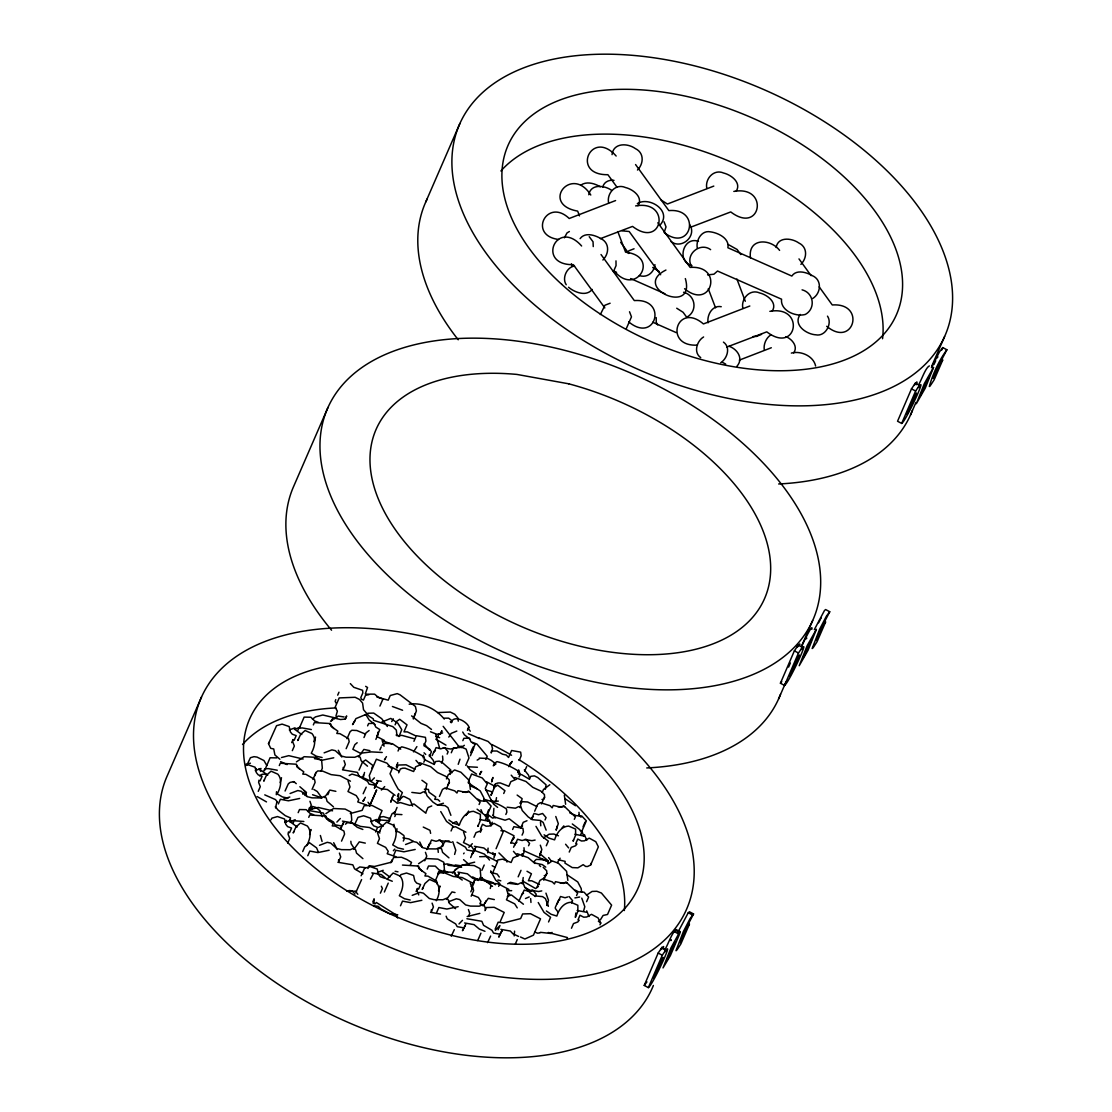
<?xml version="1.0" encoding="UTF-8"?>
<svg xmlns="http://www.w3.org/2000/svg" width="1112" height="1112" viewBox="0 0 1112 1112"><rect width="100%" height="100%" fill="white"/><g stroke="black" fill="none" stroke-linecap="round" stroke-linejoin="round"><path stroke-width="1.5" d="M575.835 912.994L575.349 917.386L577.851 911.381L577.851 905.279L570.956 902.277C563.575 902.541 558.822 909.63 556.848 916.052L551.079 914.272L546.367 910.978M492.894 853.947L492.922 852.557M373.91 903.667L374.146 898.802L372.798 901.901M393.328 795.136L390.743 802.169L392.661 796.678M486.472 815.819L486.542 814.582M488.571 809.925L486.653 815.402M490.823 886.111L490.267 888.488M676.026 930.105C672.385 931.786 668.576 943.059 665.754 948.119M929.354 365.917C925.698 367.599 921.904 378.872 919.068 383.932M276.304 794.719L276.513 791.716M398.152 800.153L398.652 793.537L397.443 796.331M493.38 814.943L493.895 808.327M423.199 757.856L423.491 755.131M518.428 772.645L518.72 769.921L517.705 772.256M567.203 939.279L567.412 937.569L548.341 932.495M424.895 792.87L426.869 783.849L421.907 780.276M520.124 807.659L522.098 798.638L517.136 795.066M522.376 883.859L523.21 877.535M396.72 765.014L396.442 767.127L397.735 762.679M281.517 777.719L280.127 782.723M314.557 739.383L314.182 742.065L315.558 737.061M396.637 831.401L396.998 828.732M320.381 835.487L322.077 841.478M396.998 735.866L396.317 730.097L392.814 726.636L373.493 720.27L373.243 718.755L369.198 716.309L363.513 709.706L362.582 703.076L359.523 699.462L355.117 697.28L339.202 697.919L335.157 707.246L337.381 711.152L335.921 716.142M450.138 774.438L450.833 770.032L442.507 762.735L439.226 761.108L435.543 761.539L434.528 763.861L433.207 760.26L429.093 755.104M545.366 789.228L546.075 784.822L537.735 777.524L534.455 775.884L530.771 776.329L529.757 778.65L528.45 775.05L524.322 769.893M547.855 863.954L548.244 861.619L544.699 859.757L536.304 859.381L534.205 861.355L534.636 862.981L542.322 864.622L545.742 867.138M388.241 883.109L384.363 892.005M474.282 882.33L471.697 888.266M480.94 933.163L477.715 940.571M517.261 939.571L515.329 944.018M363.11 777.26L363.527 774.8M364.541 772.465L362.901 778.497M393.565 826.716L393.982 824.256M495.882 801.363L496.508 797.665M593.252 246.586L593.043 241.777L589.207 236.689M522.584 883.192L523.001 880.718M285.951 822.213L286.257 820.364L285.242 822.685M259.013 780.165L258.623 782.403L260.291 786.657L258.262 791.327M288.453 831.943L288.064 834.181L289.732 838.448L287.702 843.104M656.205 317.573L656.261 322.341L657.706 324.94M799.639 645.224L799.778 643.917L797.179 647.365L798.194 645.155L802.308 647.337L801.293 649.561C811.26 634.396 788.908 682.976 784.53 685.423L780.429 683.227L794.371 650.84L798.194 645.155M487.695 852.848L488.085 848.108M514.189 935.901L514.578 931.161M397.026 807.437L394.273 814.151M492.255 822.227L490.767 826.021M811.843 629.267C813.372 621.58 802.169 645.016 801.947 645.905M459.993 759.19L458.213 764.319M454.613 854.433L455.781 850.235L452.751 841.659M540.807 851.792L539.64 855.99L541.822 849.471L540.307 845.176M557.293 825.98L556.125 830.177L558.307 823.644L555.778 816.5M546.687 905.418L547.465 902.624M547.312 904.487L548.48 900.289L545.95 893.144M583.633 910.895L584.801 906.711L581.771 898.135M670.87 940.613L671.161 939.64L670.592 940.265M414.025 716.698L413.317 718.964L416.402 710.915L415.415 706.467L400.056 694.833L397.248 693.624L390.242 695.514L388.227 700.171L376.94 697.071M916.288 384.724L916.9 381.93L915.162 383.974M335.755 699.615L335.157 701.436L336.352 703.382M558.293 859.757L565.16 861.369L564.938 863.093L572.221 867.582L577.879 867.833L583.174 864.663L585.677 866.457L587.622 866.484L590.667 864.955L591.25 863.148M600.007 924.837L600.605 923.029L598.061 917.886L591.501 914.328L586.691 917.011L583.689 917.178L580.005 915.245L577.976 919.916M478.341 825.062L477.868 826.411L480.37 820.406L480.37 814.304L473.462 811.301C466.081 811.551 461.327 818.64 459.353 825.076L453.599 823.297L448.887 820.003M573.57 839.852L573.097 841.2L575.599 835.195L575.599 829.093L568.705 826.091C561.324 826.341 556.556 833.43 554.596 839.866L548.828 838.087L544.115 834.792M302.825 794.19L303.242 793.176M315.78 772.618L315.127 775.564M658.179 953.04L644.237 985.427L648.338 987.623C652.702 985.19 675.067 936.596 665.101 951.761L666.102 949.551L662.001 947.354L658.179 953.04L662.279 955.236L648.338 987.623M802.308 647.337L798.472 653.036L784.53 685.423M911.492 388.852L897.551 421.239L901.665 423.436C906.03 420.989 928.395 372.409 918.429 387.574L919.429 385.364L915.329 383.167L911.492 388.852L915.607 391.049L901.665 423.436M788.603 667.089L790.368 662.988M201.508 697.015L167.412 775.425A264.739 153.359 23.5 0 0 349.529 1023.012A264.739 153.359 23.5 0 0 653.397 985.468M327.97 407.465L293.888 485.874A264.739 153.359 23.5 0 0 331.557 630.198M425.799 201.897L459.895 123.488M247.1 764.708L250.422 757.717L253.995 756.674L257.039 757.091L263.947 760.538L266.797 765.529M279.918 759.246L274.9 754.965L273.733 748.96L270.702 748.32L268.492 743.664L276.54 725.691L282.1 724.12L289.162 726.553L290.371 731.891L292.261 734.198L296.181 735.616L294.152 740.272M263.669 771.297L264.684 768.962L268.131 768.573L277.277 770.227M260.097 780.93L262.126 776.273L258.206 774.856L256.33 772.548L255.107 767.211L248.045 764.778L245.849 765.542M264.767 770.199L270.077 757.772L276.805 757.884M279.293 765.556L280.307 763.235L296.445 764.236L297.043 767.03L303.771 771.797L302.77 774.119L305.828 774.299L314.487 779.29L315.127 782.348L312.097 789.339M291.719 742.607L293.068 739.508L292.678 741.732L294.346 745.999L292.317 750.656M297.724 730.64L298.725 728.304L302.172 727.915L311.332 729.555M299.406 727.985L304.132 717.115L310.86 717.226L314.682 720.993L318.268 722.313M275.54 807.896L276.791 802.391M278.347 803.934L280.363 799.278L288.425 800.793L299.712 798.458M313.348 724.899L314.362 722.578L330.5 723.578L331.098 726.372L337.826 731.14L336.811 733.461L339.883 733.642L348.529 738.632L349.182 741.69L346.152 748.682M285.075 791.021L288.272 783.877L290.065 782.417L293.86 781.611L296.265 783.668M337.687 695.167L338.979 692.206M331.584 720.798L332.933 717.699L340.55 719.533L345.304 719.075L346.666 715.947L345.318 719.047M293.109 823.075L294.124 820.753L303.84 821.49M305.105 795.497L306.453 792.397L299.865 786.74M298.169 812.663L299.517 809.55L306.245 809.675L310.081 813.428L313.667 814.748M289.537 832.707L291.566 828.051L287.647 826.647L285.77 824.326L284.561 818.988L277.486 816.569L271.926 818.14L270.967 819.794M312.958 779.429L316.003 772.437L317.81 770.922L322.744 771.158L331.098 774.619L340.063 775.731L350.461 781.194M321.118 771.033L322.327 768.239L321.646 760.386L315.725 757.3L304.132 756.702L296.417 761.887M311.151 809.202L312.375 806.408L315.947 807.395L319.895 810.676L322.48 816.667M308.747 817.348L309.748 815.013L325.885 816.027L326.483 818.807L333.225 823.575L332.21 825.91L335.268 826.077L343.928 831.067L344.567 834.139L341.537 841.131M564.382 237.815L566.995 232.95L569.372 231.518M347.013 738.771L350.058 731.779L351.851 730.264L356.799 730.501L365.153 733.962M309.942 831.832L310.957 829.496L309.581 834.514M302.7 851.57L304.73 846.913L309.47 842.729L316.586 847.886L318.268 851.82M327.818 794.746L328.832 792.425M588.79 194.753C590.639 183.647 604.469 185.273 611.447 190.208M306.648 845.662C309.9 839.866 312.138 831.623 307.371 826.007L300.49 822.949L295.917 827.036L293.193 832.944L293.888 831.693M612.059 154.637C613.393 142.531 627.766 143.045 635.369 148.605C644.251 152.789 643.848 163.617 637.468 170.039M307.788 855.726L309.817 851.055L317.865 852.57L329.152 850.235M367.613 725.858L368.628 723.537L374.021 723.314L375.8 727.067L379.804 729.583L376.704 737.02M602.773 187.177C603.788 181.979 609.126 179.602 614.005 180.352M363.971 737.548L366.001 732.891L369.128 730.514M379.915 706.078L382.959 699.087L377.941 697.015L374.619 694.166L370.254 694.124L365.473 695.431L363.443 700.087L361.414 699.17L360.816 697.558L362.846 692.901L362.609 690.316L353.797 687.313L350.336 683.616M359.023 770.129L362.54 762.067L365.639 759.955L372.965 765.515L371.742 768.309M376.773 736.575L377.788 734.24M375.87 739.397L378.302 733.642L377.858 732.21M342.399 825.326L343.747 822.227L340.314 828.885L341.731 826.883M379.901 749.947L381.263 746.847M350.558 822.824L351.767 820.03L351.086 812.163L345.179 809.091L333.572 808.493L325.858 813.664M363.165 793.732L366.209 787.157M354.436 824.951L357.981 817.362L363.541 815.791L365.667 816.472L370.602 818.223L371.811 823.561L373.688 825.868L377.607 827.286L375.592 831.943M399.027 736.575L401.738 729.667L397.86 723.259L390.757 718.394L381.763 722.091M369.976 805.005L376.648 789.909L369.559 806.214L369.698 804.643L368.016 802.266M398.04 751.017L399.055 748.682L401.724 746.833C409.702 748.64 417.195 752.504 424.061 756.897L424.84 759.899L423.825 762.22M414.373 715.572L415.388 713.251M637.94 205.748C643.542 197.171 632.964 189.304 625.417 187.511C615.589 183.119 606.513 193.488 608.625 202.926M396.873 768.142L398.221 765.042L406.088 764.806L414.984 769.226M613.449 271.592L616.048 265.615L615.978 260.861M377.552 820.976L382.069 810.592L372.033 805.463L364.166 805.7L362.137 810.356L350.308 813.525M398.68 772.812L400.334 769.004L402.697 768.197L405.06 768.17L413.622 771.519L415.638 766.849L421.309 764.389M378.316 821.726L380.346 817.056L383.404 816.597L389.964 818.515L388.463 821.907L391.994 813.859L395.094 811.746M413.928 741.301L416.361 735.699L425.437 737.353L425.924 741.051L423.894 745.707L429.732 749.238L431.442 751.795L429.413 756.452M379.15 822.31L380.165 819.975L389.895 820.712M600.341 314.529L604.97 305.216L610.113 303.228M413.525 751.865L416.903 746.597M361.094 875.783L364.625 868.194L370.199 866.623L377.26 869.056L378.469 874.393L380.346 876.701L384.265 878.105M357.814 894.284L356.021 892.005L361.608 879.592M367.947 868.514L369.156 865.72L374.466 866.484L391.577 862.147L393.606 857.477L401.474 857.255L406.964 859.534L411.51 862.384L410.217 865.344M399.333 799.584L402.363 792.592L398.235 789.214L395.58 784.544L390.034 773.73L392.049 769.073L386.948 763.138L376.384 759.204L369.295 775.523L370.129 779.707M394.788 816.569L395.802 814.248L401.946 814.623M370.435 879.119L373.201 874.004M437.725 736.7L438.934 733.892L442.645 732.947M660.125 224.985C672.468 211.113 649.352 196.004 637.329 203.607M440.547 733.837L441.895 730.737L440.547 733.864L435.793 734.323M432.179 755.562L434.069 751.42L435.445 750.781M433.958 752.115L436.112 747.598L440.686 748.849L444.689 747.639L448.136 751.754L447.135 754.075M664.267 232.13L666.018 226.89L664.059 221.788M451.236 722.772C453.196 714.21 466.818 721.257 468.93 726.984L467.638 729.958M393.829 854.947L395.858 850.291L403.92 851.806L415.193 849.457M390.868 862.717L392.216 859.618M380.401 893.158L382.431 888.502L381.319 886.25M403.308 841.061L404.323 838.726L403.92 835.543L399.222 832.137L395.914 831.137M654.968 264.684C653.995 272.523 647.087 278.264 639.344 275.554M441.533 763.054L442.882 759.955L442.562 756.063M451.277 752.768L453.307 748.098L461.675 747.222L466.123 749.099L468.986 757.967L465.761 765.376M425.965 812.191L427.995 807.534L431.748 805.95M462.842 740.648L463.857 738.326L469.25 738.104L471.029 741.857L475.046 744.373L471.933 751.795M467.415 730.236L468.708 727.262L468.569 728.833L470.251 731.209M446.426 778.9L448.247 774.716L454.599 769.949L460.882 772.228L469.097 780.346L470.39 789.478M439.448 796.442L442.479 789.451L445.217 787.88L454.766 790.882L456.949 793.023L457.963 790.688L466.053 792.439L468.541 791.007L480.106 802.183L479.091 804.504M446.246 789.131L449.29 782.139L449.206 779.804L445.731 776.343L437.53 772.52L430.678 766.682L419.627 762.707M400.487 905.78L402.516 901.123L410.564 902.638L421.851 900.289M426.883 849.554L429.454 843.855L430.83 843.23M470.668 752.588L472.489 748.39M424.742 860.771L426.772 856.115L425.437 852.306M470.418 755.729L473.531 748.432L473.087 747M416.124 891.518L417.473 888.418L417.083 890.642L418.751 894.91M427.189 869.125L428.537 866.026L435.278 866.137L439.101 869.904L442.687 871.224M418.571 889.183L420.586 884.526L416.666 883.109L414.79 880.801L413.581 875.464L406.519 873.031L400.959 874.602L399.986 876.256M468.388 781.416L471.613 773.994L482.191 777.927L487.292 783.863L485.263 788.519L490.809 799.333L493.478 804.004L497.606 807.381M442.52 846.524L443.535 844.189L440.074 840.088L436.071 841.297L431.498 840.033L427.522 848.748L428.454 847.024M451.055 830.984L453.084 826.313L446.551 821.421L440.741 811.565M485.833 759.343L487.181 756.229L476.992 744.123L472.405 742.357M437.767 873.81L438.781 871.488L454.919 872.489L455.517 875.283L462.244 880.051M435.112 881.274L438.142 874.282L439.949 872.767L444.883 873.003L453.251 876.464L462.203 877.577L472.6 883.039M736.158 191.278C741.76 182.702 731.182 174.834 723.62 173.041C713.793 168.649 704.716 179.018 706.829 188.456M443.257 872.878L444.466 870.084L443.785 862.217L437.878 859.145L426.271 858.547L418.557 863.718M436.279 900.734C439.337 895.299 440.755 887.612 436.39 882.469L429.51 879.425L424.937 883.512L422.212 889.419L422.907 888.168M436.807 912.187L438.837 907.531L446.885 909.046L458.172 906.697M516.538 779.178L510.881 781.639L508.851 786.309L500.289 782.959L497.94 782.987L495.577 783.779L493.909 787.602L494.562 786.114L486.375 781.708M494.923 785.28L495.577 783.779M473.976 837.266L476.005 832.61L480.328 830.97L481.732 829.191L480.384 832.29M457.894 876.339L459.242 873.24L457.824 875.241M480.495 828.926L482.511 824.27L486.194 826.202L489.197 826.035L494.006 823.353L500.567 826.911L503.11 832.04L496.077 848.692M487.07 815.374L491.115 806.061L486.528 801.196L481.135 800.904L477.743 799.153M485.444 819.905L486.458 817.57L484.429 814.776L477.076 809.175M470.64 857.602L473.865 850.193L484.443 854.113L489.544 860.049M487.237 819.322L488.446 816.528L485.499 814.86M473.698 852.084L475.046 848.97M503.722 793.509L504.931 790.715L497.606 785.155L494.52 787.268L490.99 795.316L492.491 791.925L485.93 790.02M519.137 760.497L521.153 755.84L520.666 752.143L511.589 750.489L508.559 757.481L506.266 755.034L502.527 754.186L496.967 751.031L491.518 750.975L491.226 752.991L492.533 748.654L491.56 744.887L488.043 741.426L478.549 737.77M519.054 777.01L520.068 774.675L519.304 771.686C512.423 767.294 504.931 763.43 496.953 761.623L494.284 763.471L493.283 765.807L495.938 763.958L491.198 760.33L487.668 758.481L479.258 758.106M471.988 885.611L474.143 880.885M451.25 936.234L454.308 929.66M470.807 891.838L472.155 888.738L470.223 882.928M505.835 814.471L506.85 812.135L506.447 808.952C499.733 804.282 491.81 801.391 483.928 799.278M524.642 771.241L526.671 766.585M481.843 870.404L484.193 865.039M471.168 896.202L473.601 890.601L472.947 887.543L471.321 886.5M479.578 879.286L480.801 876.492L480.106 868.639L474.198 865.553L462.592 864.955L454.877 870.126M494.201 855.99L495.215 853.655L493.923 858.103M468.388 916.469L469.75 913.355L468.416 909.546M465.219 925.615L462.467 930.73L465.9 924.058M520.082 803.309L521.097 800.974M497.175 861.466L497.828 859.979L502.554 859.159L511.103 862.495L513.132 857.838L518.79 855.364M492.672 872.948L497.55 861.605L487.529 856.476L479.647 856.713M512.632 829.482L513.855 826.689L522.932 828.329L523.418 832.026L522.07 835.126M510.811 843.216L514.036 835.793L504 830.664L500.859 830.761M485.054 903.111L486.069 900.789M484.957 910.645L486.305 907.545L494.187 907.309L504.209 912.438L500.344 921.334M513.605 847.233L515.509 843.091L516.871 842.451M514.787 845.189L517.539 839.268L522.112 840.519L526.115 839.31L529.576 843.424L528.561 845.745M776.134 247.489C777.997 236.397 791.813 238.024 798.791 242.958C807.673 247.142 807.27 257.97 800.89 264.392M498.635 886.361L499.858 883.567L495.73 880.19L490.684 870.891M542.267 792.3L543.476 789.492L549.842 784.738M534.677 811.232L537.721 804.24L540.446 802.669L549.995 805.672L552.178 807.812L553.192 805.477L561.282 807.229L563.77 805.797L575.349 816.972L574.334 819.294M531.272 819.363L534.024 813.456L538.597 814.707L542.6 813.497L546.062 817.612L545.047 819.933M541.475 803.92L544.519 796.929L544.449 794.593L540.96 791.132L532.759 787.31L525.92 781.472L514.856 777.496M737.006 366.182C743.803 358.467 737.2 349.015 729.111 346.291M487.57 942.642L490.628 936.068M495.146 929.173L498.176 922.196L503.486 922.96L520.611 918.609L522.626 913.953L530.507 913.716L540.529 918.846L533.44 935.164L524.864 939.001L520.486 936.999M518.164 876.826L521.014 870.321M498.134 929.743L499.955 925.545L495.327 930.355M772.187 311.179C777.774 302.617 767.211 294.736 759.649 292.956C749.822 288.564 740.745 298.919 742.858 308.371M518.915 901.165L522.167 893.923L523.53 893.283M522.056 894.618L524.197 890.087L528.77 891.351L532.773 890.142L536.234 894.243L535.219 896.578M546.298 845.773L548.313 841.103L541.78 836.21L535.97 826.355M800.251 314.432C792.675 324.76 806.353 334.281 815.805 334.809C825.354 336.922 832.638 323.564 827.481 316.142M569.219 852.056L571.234 847.4L575.557 845.759L576.975 843.98M575.724 843.716L577.753 839.06L581.437 840.992L584.425 840.825L589.249 838.142L595.796 841.701L598.353 846.83L590.667 864.955M583.077 826.758L585.093 822.088M581.632 831.72L586.358 820.851L581.757 815.986L576.363 815.694L569.803 812.9M580.673 834.695L581.687 832.36L579.672 829.566L572.305 823.964M793.676 352.921C798.346 346.402 791.994 339.146 785.962 336.602M548.55 921.959L550.579 917.303L544.032 912.396L538.236 902.541M555.236 907.573L558.488 900.331L559.85 899.691M557.154 903.82L560.517 896.508L565.091 897.759L567.759 896.953M571.54 902.986L572.555 900.664L569.094 896.55M576.586 895.494L577.601 893.158L566.036 881.983L563.534 883.414L555.444 881.663L554.443 883.998L552.261 881.872L542.712 878.855L539.973 880.426L536.929 887.418L538.43 886.5M571.471 928.242L573.5 923.586L577.809 921.959L579.227 920.166M586.58 901.707L588.609 897.036L584.008 892.171L578.629 891.893L575.238 890.142M778.581 698.962L786.073 681.712M801.752 645.641L812.663 620.552A264.739 153.359 23.5 0 0 503.569 339.577A264.739 153.359 23.5 0 0 394.718 581.882A264.739 153.359 23.5 0 0 812.663 620.552M910.492 414.984L915.954 402.433M931.634 366.362L944.588 336.575A264.739 153.359 23.5 0 0 635.494 55.6A264.739 153.359 23.5 0 0 526.643 297.905A264.739 153.359 23.5 0 0 944.588 336.575M395.094 724.802L396.595 721.41L399.695 719.297L407.02 724.857L403.976 731.849L407.353 731.891L415.068 735.546M941.544 350.294L942.767 347.583L946.882 349.766L937.972 366.835L933.343 378.483L939.918 363.276L942.795 359.899L934.163 379.804L931.147 384.446A8.173 0.917 -61.9 0 1 929.298 386.503C932.926 373.715 939.001 360.427 946.882 349.766M693.554 913.967L684.658 931.022L680.016 942.67L686.59 927.464L689.482 924.086L680.836 943.991L677.833 948.633A8.173 0.917 -61.9 0 1 675.971 950.691L683.393 931.55L690.191 918.387L693.554 913.967L689.44 911.77L688.272 912.73L678.111 931.884M829.747 611.753L820.851 628.822L816.208 640.47L822.783 625.264L825.674 621.886L817.028 641.791L814.026 646.419A8.173 0.917 -61.9 0 1 812.163 648.491L819.586 629.336L826.383 616.187L829.747 611.753L825.646 609.557L824.465 610.53L814.304 629.684M914.314 385.377L915.329 383.167M662.001 947.354L660.987 949.565L663.655 946.493M931.439 367.697L939.404 352.004L942.767 347.583M472.822 852.96L472.28 854.086L475.727 847.413M449.47 782.5L447.691 784.947M544.699 797.29L543.796 799.153L541.989 799.472M546.951 873.49L546.062 875.339L544.241 875.672M933.871 364.639L935.706 360.802M818.585 622.789L820.142 619.815M531.439 818.307L533.357 816.639M264.447 779.915L263.752 781.166L266.463 775.259L271.05 771.172L277.917 774.216C282.698 779.846 280.446 788.074 277.208 793.885L282.406 796.929L288.036 798.18M298.502 739.258L297.808 740.509L300.518 734.601L305.105 730.514L311.972 733.559C316.753 739.188 314.501 747.417 311.263 753.227L316.461 756.257L322.091 757.522M379.929 830.928L379.234 832.179L381.958 826.272L386.531 822.185L393.412 825.229C398.193 830.859 395.942 839.087 392.689 844.898L397.901 847.928L403.531 849.193M397.748 801.696L403.017 796.359L404.546 796.72L409.897 799.417L412.635 806.103M387.921 878.341L393.189 873.003L400.07 876.061C404.837 881.691 402.6 889.92 399.347 895.73L404.546 898.76L410.189 900.011M806.381 638.788L806.784 638.066M268.492 743.664L269.451 742.01M937.277 357.828L937.875 356.799M679.891 931.634L671.009 947.799L663.016 967.926L670.369 955.625L679.766 933.677L680.183 931.62L675.79 929.437M391.702 721.563L393.37 718.852M557.376 862.634L560.128 858.214M600.355 919.874L603.107 915.454L607.541 914.467L611.6 905.14L601.411 893.033L596.824 891.268L592.057 891.449L586.469 895.202M915.607 391.049L919.429 385.364M662.279 955.236L666.102 949.551M354.923 720.937L352.56 724.607L355.937 718.616L365.806 714.502L369.156 719.992L374.897 724.524M448.803 737.075L451.166 733.406L456.81 731.057M820.753 618.786L821.24 618.063M356.021 892.005L356.535 891.24L346.708 891.171M463.607 853.766L464.135 853.015M381.402 790.048L384.696 786.587M551.997 932.384L551.177 933.524L540.39 932.329M580.116 238.635C584.884 231.935 594.948 235.063 600.814 238.58C609.696 242.763 609.307 253.592 602.912 260.013M592.182 289.426C586.358 296.946 574.557 292.359 568.524 287.243M627.529 252.619L628.919 250.77L634.062 248.782M626.39 328.429L631.477 316.864L629.517 311.763M646.948 981.896L644.237 985.427M780.429 683.227L781.75 681.531M512.034 840.519L514.397 837.586M468.611 811.079L465.831 815.471L467.596 813.414M562.074 827.94L563.84 825.868M365.32 797.318L362.915 801.279L364.305 799.653M393.37 850.722L394.76 849.109M358.467 756.924L363.902 749.432L369.921 750.669M324.412 797.596L329.847 790.09L335.866 791.327M353.852 849.373L359.287 841.867L365.306 843.118M439.893 848.595L445.342 841.103L451.347 842.34M446.551 899.427L452 891.935L455.003 892.547M482.872 905.835L488.321 898.343L494.326 899.58M370.921 781.444L374.383 777.844M336.866 822.102L340.328 818.501M468.833 847.302L472.308 843.702M452.348 873.115L456.976 868.305M459.006 923.947L462.481 920.347M356.035 869.514L359.76 866.971L365.375 867.638M386.448 756.605L384.404 759.899L385.433 758.94M345.443 824.214L347.25 822.713L352.184 822.949L360.538 826.411L369.504 827.523L379.901 832.971M474.463 880.69L476.27 879.175L481.204 879.411L489.572 882.872L498.523 883.984L508.921 889.447M357.174 742.746L354.881 744.637L352.865 749.307L361.233 753.7M522.557 825.938L521.208 826.981L523.224 822.324L526.977 820.739M525.49 898.51L529.229 896.925M461.23 747.681L464.357 745.304M548.911 863.301L552.094 860.924L558.363 863.204L566.592 871.322L567.871 880.454M334.073 719.047L338.187 716.045L344.136 716.99M312.514 719.061L315.544 716.865L322.814 715.002L337.172 718.38M307.899 811.51L310.929 809.314L318.199 807.437L332.558 810.829M259.638 775.912L262.071 774.272L265.837 774.119M543.49 837.962L549.092 834.208L553.845 834.028L558.433 835.793M536.832 887.71L535.525 888.53L522.348 880.885M687.327 316.878C697.863 310.707 695.347 295.139 683.56 292.261M812.677 298.502C821.017 293.512 822.324 279.849 812.372 275.679C806.52 272.259 796.373 269.201 791.841 276.054L727.901 247.754C729.625 238.399 718.199 232.825 710.401 231.852C701.561 229.962 695.778 240.387 697.266 247.92M761.553 334.337L756.521 336.422L753.144 336.491M720.743 362.72C727.262 358.606 730.904 347.291 723.439 342.121M330.472 721.215L332.863 719.77M581.02 185.023C586.9 181.034 594.725 183.494 600.341 186.802M771.158 334.726C766.21 337.534 763.207 344.581 764.347 350.113M310.54 809.578L312.569 808.438M349.196 775.523L351.962 774.091C359.843 776.19 367.752 779.081 374.48 783.751L374.883 786.948M378.636 827.314L381.402 825.868M507.656 883.776L510.422 882.33L516.705 883.748M520.36 802.92L522.682 801.724L527.616 801.974L536.735 806.506M381.93 745.29L383.779 744.359M477.173 760.08L479.008 759.148M437.739 804.921L443.452 803.239M480.982 878.077L482.191 877.563M294.583 729.389L299.809 727.248M289.968 821.837L295.194 819.697M379.929 819.461L376.009 821.059L379.484 821.031M452.709 823.13L456.42 821.615L458.589 824.826M703.604 336.964C696.904 340.911 693.207 352.462 700.713 357.633M615.589 200.563L569.205 218.494C546.909 197.144 527.644 235.522 558.572 239.455M713.793 186.093L667.408 204.024L661.028 199.951M749.822 306.008L703.437 323.94C676.68 301.13 663.197 347.111 697.433 345.109M739.327 360.121L771.311 347.75M600.41 238.635L632.547 226.403C662.96 249.672 671.384 199.479 635.633 205.915M690.594 227.237L730.751 211.933C761.178 235.202 769.587 185.009 733.837 191.431M726.622 347.139L766.78 331.849C797.193 355.117 805.616 304.91 769.865 311.346M289.301 729.931L295.097 727.79M255.246 770.588L261.042 768.448M284.686 822.38L290.482 820.239M370.727 821.601L376.537 819.461M377.385 872.433L383.195 870.293M507.322 896.397L511.464 894.965L523.418 904.223M281.489 757.536L288.759 755.66L303.117 759.037M365.25 714.988L368.016 713.251L373.715 713.084L381.694 718.686L387.393 726.483M255.538 768.781L256.288 768.559M293.387 782.056L294.36 781.778M283.824 798.763L289.815 797.026M474.671 862.161L460.507 865.72L455.197 864.955M479.842 913.383L467.165 916.538M245.919 764.278L250.422 763.193M574.529 266.074C566.731 266.936 561.741 278.389 566.244 284.741M665.935 270.049C630.573 287.438 696.223 316.406 685.339 278.584M791.355 353.088C800.765 350.544 813.539 355.951 815.624 366.043M324.12 752.852L331.876 749.877L335.31 750.656L341.231 756.007L346.096 757.189L354.797 757.272L358.509 755.757L360.26 757.453L361.136 760.691L367.516 766.182M290.065 793.509L297.835 790.535L301.269 791.313L307.19 796.665L312.041 797.846L320.742 797.943L324.454 796.414L326.205 798.11L327.081 801.349L333.461 806.839M319.505 845.301L327.275 842.312L330.709 843.091L336.63 848.456L341.481 849.637L350.183 849.721L353.894 848.206L355.645 849.902L356.535 853.126L362.901 858.631M405.546 844.522L413.317 841.548L416.75 842.326L422.671 847.678L427.536 848.859L436.238 848.942L439.949 847.427L441.686 849.123L442.576 852.362L448.942 857.852M412.204 895.355L419.975 892.38L423.408 893.158L429.329 898.51L434.18 899.691L442.882 899.775L446.593 898.26L448.344 899.956L449.234 903.194L455.6 908.685M448.525 901.762L456.295 898.788L459.729 899.566L465.65 904.918L470.501 906.099L479.202 906.183L482.914 904.668L484.665 906.363L485.555 909.602M456.851 747.792L450.499 749.015L443.243 747.834M449.067 840.853L445.884 841.464L438.642 840.283M535.108 840.074L531.925 840.686L524.683 839.504M541.766 890.907L538.583 891.518L531.341 890.337M574.904 897.926L579.672 897.009M333.767 757.786L322.48 760.135L314.418 758.62M453.487 827.106L455.545 826.744L465.942 832.207M444.049 864.399L447.219 863.913L461.591 867.29M384.029 743.316L392.425 743.692L400.709 749.168M444.494 718.171L448.692 718.157L451.444 720.354M540.001 932.898L537.499 933.176L534.691 931.953M458.019 746.513L462.05 746.291M437.628 712.57L450.346 712.069L454.752 714.251L457.81 717.865L458.269 721.174M498.301 801.099L493.589 801.321L490.517 800.14M409.174 704.188C422.588 702.145 435.876 708.983 444.286 719.047M462.661 791.939L469.375 791.8M557.89 806.728L564.604 806.589M560.142 882.914L566.87 882.789M508.434 890.726L511.673 890.656M707.593 274.9L713.918 274.205L717.532 271.05L781.555 299.197C780.151 310.568 795.817 317.198 805.366 314.418C815.944 308.552 813.817 292.803 802.072 289.843M721.243 306.717C712.403 304.841 706.62 315.252 708.122 322.8M382.194 752.476L371.45 751.893L361.97 753.046M468.221 766.766L477.423 767.266M424.381 789.186L428.412 789.437L429.01 792.231L435.751 796.998L434.736 799.319L437.794 799.5L439.74 801.252M402.461 865.067L418.585 866.081L419.196 868.875L425.924 873.629L424.909 875.964L427.967 876.145L436.627 881.135L437.28 884.193M411.829 792.411L420.225 793.398L423.241 791.883L425.687 792.036L427.036 795.775L432.929 802.099L437.072 804.879L445.05 805.644L447.941 807.632L450.902 815.332M507.072 807.201L515.454 808.188L518.47 806.673L520.916 806.826L522.265 810.565L528.158 816.889L532.3 819.669L540.293 820.434L543.17 822.421L546.145 830.122M509.324 883.387L517.705 884.387L520.736 882.858L523.168 883.011L524.516 886.75L530.41 893.089L534.566 895.855L542.545 896.619L545.436 898.621L548.397 906.322M348.973 890.517L351.962 890.795L355.034 893.978M374.063 905.849L378.108 906.252L380.86 908.865L389.492 913.564L397.762 914.773M413.789 738.618L401.696 735.31L399.125 735.963L396.08 735.032M447.941 865.275L455.837 866.151M490.587 872.378L497.161 874.046L499.302 877.048M450.304 721.813L452.028 722.035M368.989 694.458L365.306 693.888L367.544 687.508L365.653 686.326M342.482 769.824L357.438 772.395L359.148 776.398L367.544 781.361L369.142 784.168L374.452 785.114M308.441 810.481L323.397 813.053L325.093 817.056L333.489 822.018L335.087 824.826L340.397 825.771M337.881 862.273L352.838 864.83L354.533 868.833L362.929 873.81M430.58 912.327L440.547 914.036M466.901 918.734L481.857 921.306L483.567 925.309L491.949 930.271L493.547 933.079L498.871 934.024M387.977 766.363L391.146 766.919L399.333 771.325M583.953 836.015L574.89 834.278M488.724 821.226L479.661 819.488M586.219 912.201L577.142 910.478M376.481 780.457L381.221 781.291M342.426 821.115L351.906 822.797L357.216 827.258L362.846 829.469M474.393 846.315L483.873 847.997L489.183 852.459L494.812 854.655M402.905 837.864L408.799 838.921L413.275 841.297M472.378 850.972L467.054 850.027L465.455 847.219L457.06 842.257M457.922 872.128L467.387 873.81L472.711 878.271L478.341 880.468M371.867 872.892L381.346 874.588L386.656 879.05L392.286 881.246M464.566 922.96L474.046 924.642L479.369 929.104L484.985 931.3M500.9 929.368L510.366 931.05L512.924 933.802L518.581 936.443M462.55 927.616L457.227 926.671L455.628 923.863L447.246 918.901L446.107 916.218M395.107 871.294L397.985 871.808M698.503 241.346C683.366 235.883 676.082 261.751 691.886 265.546M622.094 230.837L629.17 231.491L660.653 274.733M518.289 774.008L521.723 774.689L529.534 779.303M424.2 759.454L434.305 764.514M291.942 820.753L289.565 820.281L290.579 817.946L285.339 815.708L277.944 809.953L275.331 806.589M430.483 731.752L435.598 733.781L439.685 748.362M472.336 894.993L478.368 897.44L480.926 901.457L479.911 903.792L484.304 905.321M373.062 903.194L375.217 903.792L376.356 902.485L396.428 915.093L397.637 918.025M524.933 887.598L531.772 891.157M497.898 879.953L500.803 880.829M321.59 797.735L312.555 794.732M435.848 736.505L439.629 737.673M510.853 842.507L514.925 843.786M539.473 884.457L531.758 880.801L528.395 880.76L531.425 873.768L527.005 871.266M391.841 743.984L383.028 741.009M671.148 241.735C682.156 249.63 697.002 235.716 689.746 224.707M366.557 805.005L357.758 801.947L358.773 799.611L356.229 795.594L347.986 791.549L350.016 786.893L348.07 781.083M395.997 856.782L387.212 853.724L388.227 851.403L385.669 847.386L377.427 843.341L379.456 838.67L377.51 832.86M728.263 244.529L737.089 249.463L740.814 254.565M710.624 249.644C699.67 241.638 684.631 255.107 691.594 266.366M517.122 853.696L528.172 857.672L535.011 863.51M507.837 893.478L509.741 894.159M280.641 761.65L287.132 764.597M392.425 706.495L402.586 710.262M575.474 805.741L564.701 798.499M541.836 859.131L548.244 861.619L523.418 850.555M477.34 788.936L470.862 786.101M375.105 785.962L380.526 788.616L387.435 789.534L395.052 795.358M472.6 876.937L478.021 879.606L484.929 880.509L492.546 886.333M423.255 827.064L429.969 830.303L430.622 833.361M613.463 270.953L616.576 272.343M630.615 278.556L664.934 293.735M652.772 322.23L676.165 332.585M301.783 734.559L294.416 729.069M397.137 799.194L399.708 800.418M383.223 826.23L375.842 820.739M267.728 775.217L260.361 769.726M297.182 826.994L289.801 821.504M389.881 877.062L382.5 871.558M435.779 739.132L445.995 745.137M443.674 870.348L447.649 872.364M659.152 271.481L652.702 267.478M377.093 736.63L384.516 740.536M676.721 308.219L683.102 312.291L686.827 317.406M722.272 362.248L725.691 364.083M794.371 650.84L798.472 653.036M688.272 912.73L692.373 914.926M675.165 930.146L679.265 932.342M674.192 931.564L678.292 933.76M661.835 948.161L665.949 950.357M264.767 794.871L275.456 799.584L277.388 801.947M492.157 865.692L495.104 867.36M257.136 796.553L266.491 801.905M480.384 877.34L485.305 880.19L491.921 882.191L495.452 884.749M313.848 789.478L317.24 791.508L321.938 797.929M476.548 774.091L470.056 769.726L467.221 765.932M598.367 921.25L600.953 923.002M469.347 864.788L463.551 859.645M826.716 326.289C853.807 348.765 866.373 302.506 832.276 304.966L819.169 286.826M664.295 232.672C691.622 253.369 701.755 207.708 668.854 210.613L635.564 164.548M684.575 288.731C711.652 311.207 724.232 264.948 690.135 267.408L657.845 222.747M628.753 321.91C655.83 344.386 668.409 298.127 634.313 300.587L601.022 254.523M468.082 782.667L480.245 790.952L483.706 797.54L484.095 801.238M566.953 874.699L577.74 881.927L581.201 888.53L581.59 892.213M488.265 814.804L492.533 818.071L495.716 817.376L505.056 820.197L509.213 818.766L521.153 828.037M393.022 800.014L397.304 803.281L400.473 802.586L409.828 805.408L413.97 803.976L425.924 813.247M431.498 729.43L426.591 725.649L420.975 723.37L411.593 715.878M449.276 770.602L451.875 772.812M423.992 743.789L429.718 750.322M492.616 815.207L495.535 817.751M539.987 853.71L548.327 861.008M539.334 865.386L540.64 866.54M498.94 852.918L506.572 860.438L507.016 862.064M543.212 867.318L546.701 870.793L546.77 873.128L543.74 880.106L543.657 877.771M424.047 752.782L425.729 754.464M614.324 271.12C636.356 297.446 660.528 256.094 625.597 252.215L617.813 231.574M338.298 750.266L341.815 757.036M419.738 841.937L422.296 847.261M304.257 790.924L306.815 796.248M333.697 842.715L337.2 849.485M779.595 250.381C770.56 238.385 747.625 237.76 750.475 257.914M616.159 156.027C591.278 127.852 570.234 175.349 607.889 174.695L617.035 187.247M581.618 246.002C556.723 217.827 535.692 265.323 573.347 264.67L604.831 307.913M511.214 775.161L514.397 778.789M513.466 851.347L517.705 856.184M415.971 760.372L420.225 765.209M329.458 723.551L333.85 728.568M453.863 872.461L457.171 876.228M417.542 866.053L421.948 871.071M296.501 765.473L299.795 769.226M324.843 815.999L329.249 821.017M579.018 814.776L581.048 817.209M565.577 844.244L568.621 847.9M470.126 739.313L464.385 734.782L462.717 732.043M443.16 726.331L459.673 747.486M548.647 857.602L551.496 861.397M555.305 908.434L558.154 912.229M620.663 242.305L628.794 253.466M798.986 258.901L811.093 275.651M354.144 848.317L351.128 843.688L350.836 841.27M432.095 903.139L433.416 906.947L431.4 911.604L431.275 909.922M344.011 760.636L345.332 764.444L343.302 769.101L343.177 767.419M309.956 801.293L311.277 805.102L309.247 809.772L309.122 808.077M339.396 853.085L340.717 856.893L338.701 861.55L338.562 859.854M590.792 195.031C571.485 164.381 539.945 204.399 577.67 211.113L579.491 215.881M259.235 768.628L260.736 771.394M489.767 822.546L490.739 824.812M517.247 907.865L514.689 903.847L506.46 899.803L508.476 895.146L506.544 889.336M474.268 850.624L471.71 846.607L463.482 842.562L465.497 837.906L463.565 832.096M480.968 809.661L481.982 812.094M384.071 746.235L382.125 740.425M584.453 834.667L586.733 840.352M586.705 910.853L588.985 916.552M489.224 819.878L491.504 825.563M708.274 288.772L715.558 307.829M736.922 279.056L745.304 301.282M581.812 830.886L583.717 836.168M486.57 816.097L488.474 821.379M546.882 903.542L547.424 905.515M571.415 263.794L571.915 266.296M565.619 804.268L564.326 795.136M578.949 812.33L579.338 816.027M540.474 821.921L540.793 825.813M530.646 898.566L530.966 902.457M523.988 847.733L524.308 851.625L522.293 856.282L522.07 853.696M437.947 848.512L438.267 852.39M780.485 694.361A264.739 153.359 23.5 0 1 646.739 767.947M500.914 170.97A211.836 122.709 23.5 0 1 733.044 162.88A211.836 122.709 23.5 0 1 882.553 338.743M912.41 410.384A264.739 153.359 23.5 0 1 778.65 483.97M458.227 339.772A264.739 153.359 23.5 0 1 427.216 198.895M242.527 744.512A211.836 122.709 23.5 0 1 335.935 707.913M468.333 733.712A211.836 122.709 23.5 0 1 479.355 738.535M491.838 744.526A211.836 122.709 23.5 0 1 511.576 755.243M518.859 759.621A211.836 122.709 23.5 0 1 624.332 910.547M816.375 629.42L808.132 650.131L799.208 665.727L807.201 645.585L816.375 629.42M933.51 367.433L925.267 388.144L916.33 403.739L924.336 383.612L933.51 367.433M491.949 779.804L491.671 781.917L492.963 777.469L491.949 779.804M438.962 888.293L438.601 890.976L439.977 885.972L438.962 888.293M663.044 957.46L653.689 978.046L663.044 957.46M799.236 655.26L789.881 675.846L799.236 655.26M916.357 393.273L907.017 413.859L916.357 393.273M675.276 941.836L667.353 959.044L675.276 941.836M811.468 639.636L803.545 656.844L811.468 639.636M928.589 377.649L920.666 394.857L928.589 377.649M376.398 783.571L374.369 788.227L377.802 781.555L376.398 783.571M480.648 772.353L479.633 774.689L481.677 771.394L480.648 772.353M509.769 764.319L508.768 766.654L512.132 761.386L509.769 764.319M500.803 932.481L498.788 937.138L502.221 930.48L500.803 932.481M568.705 383.807L516.913 374.424A211.836 122.709 23.5 0 0 417.903 556.806A211.836 122.709 23.5 0 0 752.574 617.41A211.836 122.709 23.5 0 0 568.705 383.807M561.727 284.338A211.836 122.709 23.5 0 0 896.175 315.28A211.836 122.709 23.5 0 0 648.838 90.447A211.836 122.709 23.5 0 0 561.727 284.338M268.256 871.447A264.739 153.359 23.5 0 0 686.201 910.102A264.739 153.359 23.5 0 0 377.107 629.142A264.739 153.359 23.5 0 0 268.256 871.447M303.34 857.88A211.836 122.709 23.5 0 0 637.774 888.822A211.836 122.709 23.5 0 0 390.437 663.989A211.836 122.709 23.5 0 0 303.34 857.88"/></g></svg>
